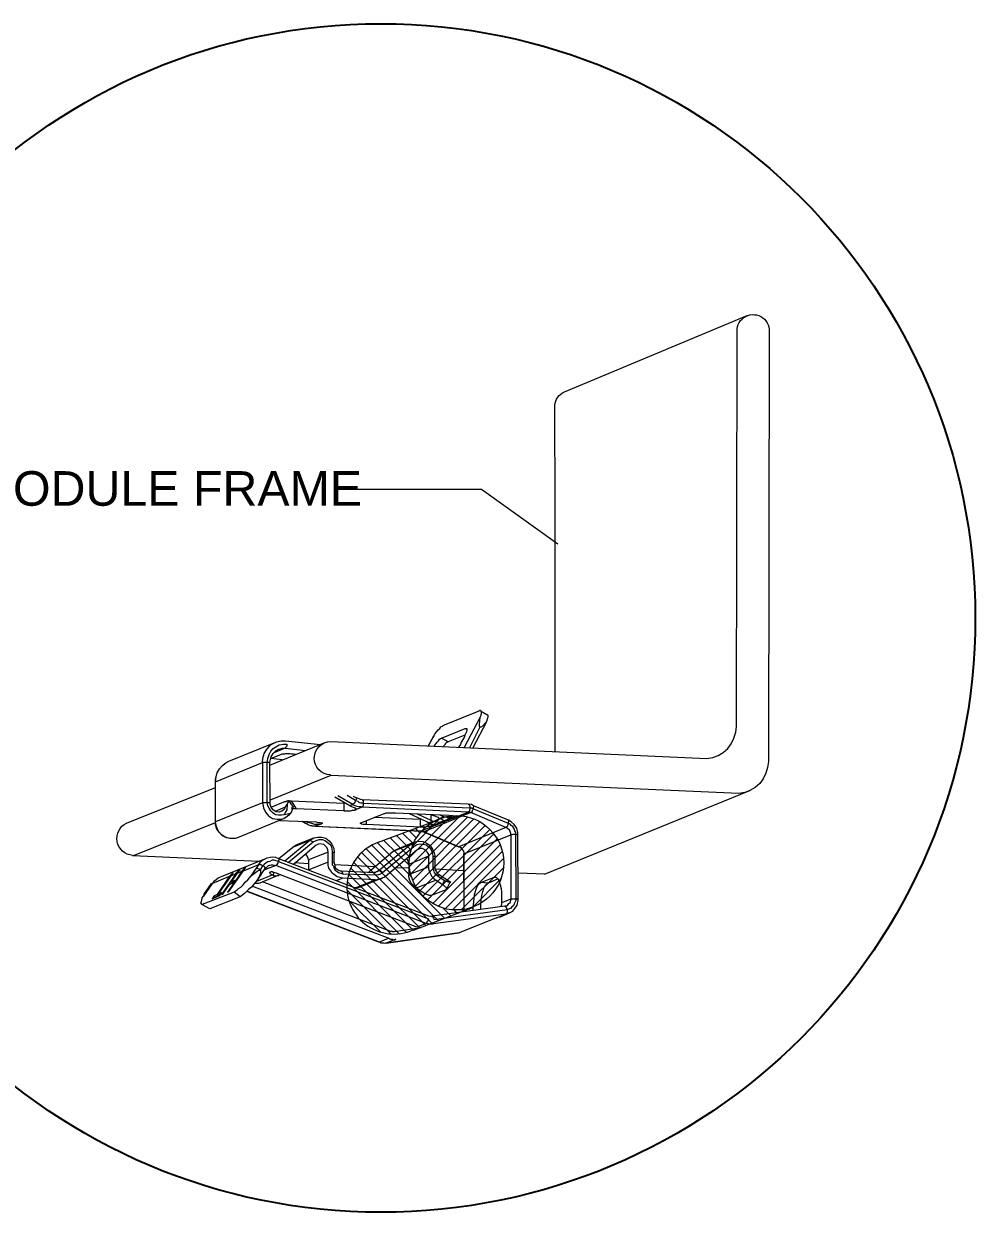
# Model space of a CAD drawing. Header units: feet. Extents: x -12372 to 90117, y -14865 to 4121.
# Drawn here: x 134.22 to 148.89, y 31.87 to 50.19 of the extents above; entities that cross this region are included whole.
import ezdxf

# ---------------------------------------------------------------- set-up
doc = ezdxf.new("R2010")
doc.units = ezdxf.units.FT
doc.header["$MEASUREMENT"] = 0
for name, color, linetype in [('PDF_0', 7, 'Continuous'), ('PDF_Ediciones', 1, 'Continuous'), ('PDF_PDF_Geometría', 7, 'Continuous'), ('PDF_PV wires', 7, 'Continuous'), ('PDF_Text', 7, 'Continuous')]:
    doc.layers.add(name, color=color, linetype=linetype)
doc.styles.add('NEI-A', font='arial.ttf')

msp = doc.modelspace()

# ---------------------------------------------------------------- linework, layer by layer
at = {"layer": 'PDF_0', "color": 1, "lineweight": 0}
for points in [[(140.257, 37.787), (140.332, 37.711)], [(140.355, 37.821), (140.396, 37.781)], [(140.448, 37.862), (140.465, 37.845)], [(140.547, 37.897), (140.552, 37.891)], [(139.77, 37.601), (140.17, 37.207)], [(139.868, 37.642), (140.17, 37.34)], [(139.967, 37.676), (140.193, 37.45)], [(140.06, 37.711), (140.228, 37.549)], [(140.158, 37.752), (140.274, 37.636)], [(139.428, 37.415), (140.512, 36.325)], [(139.497, 37.473), (140.61, 36.366)], [(139.584, 37.526), (140.709, 36.401)], [(139.671, 37.566), (140.193, 37.044)], [(139.306, 37.265), (140.32, 36.256)], [(139.364, 37.346), (140.419, 36.291)], [(139.225, 37.079), (140.123, 36.181)], [(139.259, 37.178), (140.222, 36.215)], [(139.207, 36.969), (140.013, 36.157)], [(139.201, 36.836), (139.886, 36.157)], [(139.23, 36.673), (139.723, 36.186)], [(140.692, 36.552), (140.807, 36.436)], [(140.854, 36.523), (140.9, 36.47)], [(140.981, 36.528), (140.999, 36.511)], [(141.092, 36.546), (141.097, 36.546)]]:
    msp.add_lwpolyline(points, dxfattribs=at)
at = {"layer": 'PDF_0', "lineweight": 25}
msp.add_circle((139.726, 41.031), 9.164, dxfattribs=at)
at = {"layer": 'PDF_Ediciones', "lineweight": 0}
msp.add_circle((140.892, 37.256), 0.728, dxfattribs=at)
msp.add_arc((139.929, 36.885), 0.728, 109.3854, 294.0765, dxfattribs=at)
at = {"layer": 'PDF_PDF_Geometría', "lineweight": 0}
for points in [[(138.947, 38.61, -0.968573), (138.952, 39.126), (144.75, 38.865), (144.843, 38.877), (144.924, 38.911), (145.005, 38.958), (145.075, 39.016), (145.127, 39.091), (145.168, 39.178), (145.197, 39.271), (145.208, 39.358), (145.22, 45.422, -1.103596), (145.713, 45.451), (145.701, 38.819), (145.689, 38.726), (145.66, 38.639), (145.62, 38.552), (145.568, 38.477), (145.498, 38.419), (145.417, 38.372)], [(142.414, 38.969), (142.414, 42.726), (142.408, 44.307, -0.292569), (142.558, 44.518), (145.376, 45.695)], [(135.9, 37.37, -0.768254), (135.804, 37.868), (137.178, 38.419)]]:
    msp.add_lwpolyline(points, format="xyb", dxfattribs=at)
for points in [[(140.541, 39.213), (140.529, 39.19), (140.454, 39.056), (140.541, 39.213), (140.564, 39.248), (140.61, 39.306), (140.634, 39.329), (140.651, 39.352), (140.674, 39.364), (140.686, 39.375), (140.709, 39.381), (141.242, 39.601), (141.248, 39.607), (141.26, 39.607), (141.266, 39.601), (141.271, 39.59), (141.271, 39.555), (141.266, 39.538), (141.26, 39.509)], [(141.26, 39.601), (141.358, 39.543), (141.364, 39.543), (141.376, 39.532), (141.376, 39.497), (141.364, 39.474), (141.358, 39.451), (141.347, 39.422), (141.289, 39.358), (141.266, 39.346), (141.254, 39.346), (141.254, 39.352), (141.248, 39.358), (141.248, 39.369), (141.254, 39.462), (141.26, 39.509), (141.01, 39.033)], [(141.352, 39.427), (141.144, 39.027)], [(140.547, 39.056), (140.593, 39.114), (140.616, 39.137), (140.628, 39.161), (140.645, 39.172), (140.663, 39.178), (141.028, 39.329), (141.051, 39.329), (141.051, 39.306), (141.045, 39.277), (141.034, 39.253), (141.022, 39.224), (141.01, 39.19), (140.964, 39.114), (140.952, 39.08), (140.929, 39.045), (140.918, 39.033)], [(141.022, 39.224), (140.761, 39.12), (140.663, 39.178)], [(141.028, 39.329), (141.051, 39.317)], [(141.254, 39.346), (141.092, 39.027)], [(137.178, 38.5), (137.178, 38.506), (137.184, 38.581), (137.201, 38.645), (137.236, 38.703), (137.282, 38.755), (137.317, 38.784), (137.334, 38.795), (137.381, 38.824), (138.106, 39.114)], [(138.019, 38.175), (138.013, 38.181), (137.972, 38.181), (137.972, 38.801), (137.903, 38.801), (137.908, 38.871), (137.926, 38.94), (137.961, 38.998), (138.007, 39.056), (138.036, 39.08), (138.117, 39.12), (138.187, 39.137), (138.256, 39.137), (138.796, 39.08)], [(138.013, 38.795), (138.013, 38.801), (137.972, 38.801), (137.984, 38.865), (138.001, 38.923), (138.03, 38.975), (138.065, 39.016), (138.106, 39.045), (138.158, 39.074), (138.222, 39.085), (138.274, 39.085), (138.274, 39.056), (138.262, 39.039), (138.262, 39.033), (138.251, 39.022), (138.564, 38.987)], [(138.013, 38.761), (138.854, 39.108)], [(140.686, 39.045), (140.692, 39.056), (140.715, 39.08), (140.726, 39.103), (140.744, 39.114), (140.761, 39.12)], [(138.1, 38.053), (138.256, 38.117), (138.233, 38.076), (138.198, 38.053), (138.193, 38.053), (138.158, 38.036), (138.111, 38.042), (138.071, 38.065), (138.042, 38.105), (138.019, 38.152), (138.019, 38.175), (138.013, 38.795), (138.019, 38.83), (138.036, 38.888), (138.065, 38.94), (138.111, 38.987), (138.152, 39.01), (138.158, 39.01), (138.204, 39.022), (138.251, 39.022), (138.065, 38.946)], [(138.204, 38.842), (138.03, 38.865), (138.193, 38.929), (138.204, 38.935), (138.245, 38.935), (138.262, 38.94), (138.32, 38.94), (138.349, 38.935), (138.378, 38.935), (138.419, 38.929)], [(138.349, 38.042), (138.309, 37.989), (138.262, 37.955), (138.233, 37.937), (137.514, 37.642), (137.474, 37.63), (137.398, 37.63), (137.334, 37.647), (137.271, 37.688), (137.224, 37.74), (137.19, 37.816), (137.178, 37.885), (137.178, 38.506), (137.903, 38.801), (137.903, 38.181), (137.914, 38.105), (137.949, 38.036), (137.995, 37.978), (138.053, 37.937), (138.129, 37.926), (138.198, 37.926), (138.233, 37.937)], [(137.508, 37.642), (137.479, 37.63), (137.416, 37.63), (137.346, 37.642), (137.282, 37.671), (137.236, 37.723), (137.195, 37.775), (137.178, 37.839), (137.178, 38.546), (137.195, 38.627), (137.23, 38.697), (137.282, 38.755), (137.317, 38.778)], [(142.251, 37.079), (145.417, 38.372), (145.336, 38.337), (145.243, 38.326), (138.952, 38.604), (138.019, 38.221)], [(138.367, 38.111), (138.367, 38.1), (138.355, 38.071), (138.355, 38.059), (138.343, 38.03), (138.326, 38.018), (138.285, 38.007), (138.233, 37.995), (138.193, 37.989), (138.146, 37.989), (138.1, 37.995), (138.059, 38.024), (138.03, 38.059), (138.001, 38.1), (137.984, 38.134), (137.972, 38.181), (137.966, 38.187), (137.955, 38.187), (137.943, 38.181), (137.903, 38.181), (137.178, 37.885)], [(138.036, 38.111), (138.256, 38.204)], [(138.256, 38.117), (138.28, 38.152), (138.274, 38.071), (138.251, 38.03), (138.239, 38.013), (138.233, 38.007), (138.233, 37.995)], [(138.28, 38.21), (138.274, 38.204), (138.251, 38.198), (138.291, 38.21), (138.291, 38.216), (138.303, 38.216), (138.372, 38.111)], [(138.303, 38.216), (138.303, 38.204), (138.285, 38.169), (138.28, 38.152)], [(138.309, 38.21), (138.343, 38.21), (138.419, 38.088), (138.39, 38.088), (138.367, 38.1), (138.343, 38.1)], [(138.343, 38.21), (139.155, 38.175), (139.155, 38.059), (138.419, 38.088)], [(139.439, 38.227), (139.445, 38.227), (139.445, 38.221), (139.451, 38.216), (139.451, 38.187), (139.457, 38.175), (141.097, 38.105), (141.097, 38.082), (141.092, 38.071), (141.092, 38.053), (141.08, 38.042), (141.074, 38.042), (141.074, 38.036), (141.103, 38.036), (141.103, 38.03), (141.115, 38.03), (140.39, 37.734), (140.384, 37.734), (140.384, 37.74), (140.355, 37.74), (140.349, 37.746), (140.349, 37.74), (138.714, 37.816), (138.714, 37.821), (140.349, 37.746), (141.074, 38.036), (139.439, 38.111), (139.346, 38.076), (139.352, 38.076), (139.346, 38.088)], [(139.062, 38.291), (139.294, 38.158), (139.312, 38.175), (139.323, 38.181), (139.329, 38.198), (139.335, 38.204), (139.335, 38.216), (139.37, 38.204), (139.381, 38.198), (139.393, 38.187), (139.416, 38.181), (139.439, 38.181), (139.457, 38.175), (139.451, 38.169), (139.451, 38.134), (139.445, 38.123), (139.445, 38.117), (139.439, 38.117), (139.439, 38.111), (139.422, 38.117), (139.381, 38.117), (139.358, 38.123), (139.346, 38.129), (139.329, 38.134), (139.306, 38.146), (139.294, 38.158), (139.248, 38.134), (139.016, 38.268)], [(139.184, 38.175), (139.155, 38.175)], [(139.155, 38.059), (139.259, 38.059), (139.288, 38.065), (139.323, 38.065), (139.346, 38.076), (139.346, 38.088), (139.329, 38.1), (139.294, 38.111), (139.254, 38.129), (139.248, 38.134)], [(139.346, 38.256), (139.346, 38.233), (139.341, 38.221), (139.335, 38.216), (139.207, 38.291)], [(141.712, 36.482), (141.567, 36.418), (141.55, 36.418), (141.509, 36.407), (141.654, 36.465), (141.695, 36.482), (141.729, 36.494), (141.758, 36.511), (141.793, 36.552), (141.828, 36.604), (141.845, 36.673), (141.845, 36.697), (141.84, 37.688), (141.84, 37.723), (141.822, 37.787), (141.782, 37.845), (141.735, 37.885), (141.695, 37.914), (141.155, 38.134), (141.121, 38.152), (141.074, 38.158), (139.439, 38.227), (139.416, 38.233), (139.358, 38.25), (139.346, 38.256), (139.306, 38.279)], [(141.074, 38.158), (141.08, 38.158), (141.08, 38.152), (141.092, 38.146), (141.092, 38.134), (141.097, 38.129), (141.097, 38.105), (141.121, 38.105), (141.126, 38.1), (141.144, 38.1), (141.155, 38.088), (141.155, 38.111), (141.161, 38.123), (141.161, 38.134), (141.155, 38.134)], [(139.335, 38.071), (139.335, 38.088)], [(139.63, 37.96), (140.332, 37.926), (140.332, 37.804)], [(140.286, 38.013), (140.494, 37.914), (140.506, 37.908), (140.518, 37.897), (140.529, 37.897), (140.471, 37.874), (140.454, 37.879), (140.448, 37.879), (140.436, 37.885), (140.158, 38.018)], [(140.494, 38.007), (140.494, 37.914)], [(140.634, 37.995), (140.668, 37.978), (140.674, 37.978), (140.697, 37.966), (140.634, 37.937), (140.622, 37.943), (140.616, 37.955), (140.599, 37.96), (140.5, 37.995)], [(140.668, 37.989), (140.668, 37.978)], [(140.842, 37.978), (140.842, 37.96), (140.819, 37.955), (140.744, 37.955), (140.697, 37.966)], [(140.86, 37.978), (140.86, 37.966)], [(137.845, 37.276), (135.902, 37.363), (137.178, 37.879)], [(138.164, 37.908), (138.726, 37.885), (138.755, 37.879), (138.796, 37.879), (138.813, 37.874), (138.819, 37.874), (138.825, 37.868), (138.807, 37.85), (138.714, 37.821), (138.674, 37.821), (138.662, 37.827), (138.639, 37.827), (138.604, 37.839), (138.569, 37.862), (138.517, 37.891)], [(138.807, 37.874), (138.807, 37.85), (138.784, 37.845), (138.709, 37.845), (138.662, 37.862), (138.627, 37.874), (138.622, 37.874), (138.622, 37.879), (138.616, 37.879), (138.569, 37.862), (138.564, 37.862), (138.511, 37.891)], [(138.616, 37.879), (138.593, 37.891)], [(138.627, 37.885), (138.627, 37.874)], [(138.819, 37.874), (138.819, 37.862)], [(139.503, 37.845), (139.503, 37.908)], [(140.349, 37.926), (140.332, 37.926)], [(141.845, 36.697), (141.834, 36.697), (141.828, 36.702), (141.811, 36.702), (141.805, 37.694), (141.758, 37.694), (141.747, 37.688), (141.729, 37.688), (141.729, 37.705), (141.718, 37.74), (141.712, 37.752), (141.671, 37.792), (141.654, 37.798), (140.929, 37.502), (140.39, 37.734), (140.384, 37.734), (140.923, 37.502), (140.947, 37.497), (140.976, 37.468), (140.999, 37.433), (141.005, 37.392), (141.005, 36.499)], [(140.523, 37.839), (140.523, 37.827), (140.529, 37.827), (140.535, 37.833), (140.523, 37.845), (140.5, 37.85), (140.471, 37.874)], [(140.506, 37.821), (140.506, 37.845)], [(140.68, 37.92), (140.68, 37.891), (140.622, 37.879), (140.576, 37.885), (140.529, 37.897)], [(140.634, 37.937), (140.668, 37.926), (140.686, 37.914), (140.697, 37.908), (140.692, 37.897), (140.692, 37.914)], [(141.84, 37.688), (141.822, 37.688), (141.816, 37.694), (141.805, 37.694), (141.805, 37.723), (141.793, 37.746), (141.787, 37.775), (141.776, 37.792), (141.758, 37.816), (141.735, 37.833), (141.718, 37.85), (141.689, 37.868), (141.695, 37.874), (141.695, 37.885), (141.7, 37.891), (141.7, 37.908), (141.695, 37.908), (141.695, 37.914)], [(137.804, 37.172), (137.822, 37.172), (137.827, 37.166), (137.845, 37.16), (137.85, 37.16), (137.856, 37.155), (137.868, 37.149), (137.908, 37.207), (137.903, 37.213), (137.879, 37.224), (137.868, 37.224), (137.862, 37.23), (137.845, 37.23), (137.868, 37.265), (137.903, 37.294), (137.943, 37.317), (137.972, 37.334), (138.019, 37.34), (138.059, 37.346), (138.1, 37.34), (138.146, 37.323), (138.152, 37.323), (138.367, 37.497), (138.419, 37.531), (138.691, 37.642), (138.755, 37.653), (138.813, 37.653), (138.877, 37.636), (138.929, 37.595), (138.97, 37.543), (138.998, 37.479), (139.004, 37.41), (138.975, 37.421)], [(138.245, 37.288), (138.633, 37.607), (138.68, 37.578)], [(138.303, 37.265), (138.68, 37.578), (138.726, 37.601), (138.772, 37.613), (138.825, 37.613), (138.871, 37.595), (138.917, 37.56), (138.952, 37.526), (138.97, 37.479), (138.975, 37.421), (138.975, 37.224), (138.993, 37.201), (139.004, 37.166), (139.022, 37.143), (139.051, 37.12), (139.074, 37.108), (139.103, 37.097), (139.138, 37.085), (139.636, 37.068), (139.665, 37.068), (139.683, 37.073), (139.694, 37.073), (139.712, 37.079), (139.723, 37.085), (139.735, 37.097), (139.752, 37.108), (140.233, 37.508), (140.28, 37.537), (140.326, 37.549), (140.378, 37.543), (140.425, 37.531), (140.471, 37.497), (140.5, 37.456), (140.523, 37.404), (140.529, 37.352), (140.529, 37.172), (140.541, 37.126), (140.547, 37.108), (140.564, 37.085), (140.576, 37.073), (140.61, 37.05), (140.709, 36.981)], [(138.367, 37.497), (138.633, 37.607), (138.691, 37.642)], [(139.538, 37.114), (139.915, 37.433), (139.967, 37.462), (140.245, 37.578), (140.303, 37.589), (140.373, 37.584), (140.431, 37.56), (140.483, 37.526), (140.523, 37.468), (140.547, 37.41), (140.564, 37.346), (140.529, 37.352)], [(139.915, 37.433), (140.193, 37.543), (140.245, 37.578)], [(140.349, 37.74), (140.373, 37.74), (140.384, 37.734)], [(140.923, 37.502), (140.929, 37.502), (140.964, 37.491), (140.976, 37.479), (140.981, 37.462), (140.993, 37.444), (140.999, 37.433), (141.005, 37.41), (141.005, 37.392), (141.729, 37.688), (141.729, 36.697), (141.741, 36.697), (141.747, 36.702), (141.811, 36.702), (141.805, 36.673), (141.793, 36.644), (141.782, 36.621), (141.77, 36.592), (141.747, 36.575), (141.724, 36.552), (141.695, 36.54), (141.671, 36.534), (141.666, 36.546), (141.666, 36.557), (141.654, 36.569), (141.654, 36.575), (141.642, 36.586), (141.637, 36.586), (140.518, 36.43)], [(139.636, 36.992), (139.138, 37.021), (139.091, 37.027), (139.051, 37.039), (139.01, 37.068), (138.975, 37.097), (138.952, 37.131), (138.923, 37.172), (138.912, 37.218), (138.912, 37.421), (138.906, 37.456), (138.894, 37.491), (138.848, 37.537), (138.778, 37.549), (138.755, 37.537), (138.726, 37.526), (138.378, 37.23)], [(138.912, 37.421), (138.61, 37.3), (138.604, 37.334), (138.569, 37.392)], [(139.004, 37.253), (139.004, 37.41)], [(139.729, 37.015), (139.428, 36.888), (139.416, 36.882), (139.393, 36.876), (139.375, 36.876), (139.352, 36.87), (139.329, 36.87), (139.636, 36.992), (139.659, 36.992), (139.677, 37.004), (139.694, 37.004), (139.717, 37.01), (139.735, 37.015), (139.758, 37.027), (139.775, 37.033), (139.799, 37.05), (140.28, 37.456), (140.303, 37.468), (140.338, 37.479), (140.361, 37.479), (140.396, 37.462), (140.425, 37.444), (140.442, 37.415), (140.454, 37.392), (140.46, 37.358), (140.46, 37.166), (140.471, 37.131), (140.483, 37.108), (140.494, 37.073), (140.506, 37.05), (140.529, 37.027), (140.547, 37.004), (140.576, 36.986), (140.674, 36.923), (140.709, 36.981), (140.761, 36.963), (140.778, 36.963), (140.79, 36.969)], [(140.233, 37.508), (140.193, 37.543), (139.706, 37.143), (139.636, 37.108)], [(141.01, 36.499), (141.005, 37.392)], [(137.955, 37.323), (137.236, 37.027), (137.219, 37.021), (137.184, 36.992), (137.149, 36.969), (137.126, 36.934), (136.992, 36.743), (137.004, 36.76)], [(137.392, 37.05), (137.201, 36.766), (137.149, 36.743), (137.126, 36.702), (137.242, 36.749), (137.271, 36.795), (137.224, 36.778), (137.421, 37.062), (137.491, 37.085), (137.271, 36.766), (137.288, 36.772), (137.392, 36.923), (137.468, 36.957), (137.363, 36.801), (137.381, 36.812), (137.607, 37.131), (137.845, 37.23), (137.804, 37.172), (137.711, 37.039)], [(137.822, 36.986), (137.943, 37.166), (137.955, 37.178), (137.995, 37.213), (138.001, 37.213), (138.013, 37.218), (138.036, 37.224), (138.059, 37.224), (138.088, 37.218), (138.106, 37.213), (137.92, 37.143)], [(138.152, 37.323), (138.152, 37.3), (138.146, 37.288), (138.146, 37.276), (138.111, 37.288), (138.082, 37.294), (138.048, 37.294), (138.013, 37.276), (137.984, 37.271), (137.955, 37.253), (137.926, 37.23), (137.908, 37.207), (137.92, 37.201), (137.937, 37.184), (137.937, 37.178), (137.943, 37.172), (137.943, 37.166)], [(138.146, 37.323), (140.46, 36.436), (140.494, 36.43), (140.518, 36.43), (140.523, 36.43), (140.529, 36.418), (140.529, 36.412), (140.535, 36.407), (140.535, 36.401), (140.541, 36.389), (140.541, 36.383), (141.671, 36.534), (141.671, 36.494), (141.666, 36.482), (141.666, 36.476), (141.654, 36.465), (140.535, 36.314), (140.523, 36.308), (140.477, 36.308), (140.46, 36.314), (140.448, 36.314), (140.436, 36.32), (140.425, 36.32), (140.28, 36.262), (138.135, 37.085), (138.117, 37.097), (138.082, 37.108), (138.065, 37.108), (138.048, 37.114), (138.03, 37.114), (138.019, 37.108), (138.007, 37.108), (138.007, 37.102), (138.013, 37.102), (138.013, 37.097), (138.019, 37.085), (138.036, 37.079), (138.059, 37.068), (138.065, 37.062), (138.088, 37.062), (138.106, 37.056), (138.129, 37.062), (138.14, 37.062), (138.158, 37.068), (138.181, 37.073)], [(138.61, 37.242), (138.396, 37.253)], [(138.61, 37.3), (138.61, 37.149)], [(138.912, 37.265), (138.616, 37.149)], [(138.975, 37.259), (139.004, 37.253), (139.022, 37.184), (139.039, 37.166), (139.074, 37.143), (139.097, 37.131), (139.12, 37.131), (139.138, 37.085)], [(139.636, 37.195), (139.01, 37.224)], [(140.46, 37.358), (140.158, 37.23), (140.152, 37.265), (140.141, 37.294), (140.118, 37.317)], [(140.158, 37.23), (140.158, 37.073)], [(140.564, 37.184), (140.564, 37.346)], [(136.998, 36.766), (137.114, 36.934), (137.126, 36.934), (137.392, 37.05), (137.398, 37.056), (137.41, 37.062), (137.41, 37.068), (137.421, 37.079), (137.427, 37.079), (137.427, 37.085), (137.433, 37.097), (137.439, 37.085), (137.433, 37.079), (137.433, 37.073), (137.427, 37.068), (137.421, 37.068), (137.421, 37.062)], [(137.497, 36.975), (137.439, 36.957), (137.421, 36.969), (137.514, 37.097)], [(137.439, 37.085), (137.445, 37.097), (137.45, 37.097), (137.45, 37.102), (137.433, 37.097)], [(137.491, 37.085), (137.491, 37.097), (137.497, 37.102), (137.508, 37.108), (137.508, 37.114), (137.514, 37.114), (137.52, 37.12), (137.52, 37.126), (137.526, 37.131), (137.555, 37.143), (137.543, 37.131), (137.537, 37.131), (137.532, 37.126), (137.532, 37.12), (137.514, 37.102), (137.514, 37.097), (137.584, 37.126), (137.59, 37.131), (137.59, 37.143), (137.601, 37.149), (137.607, 37.149), (137.607, 37.155), (137.624, 37.172), (137.642, 37.178), (137.619, 37.155), (137.619, 37.149), (137.613, 37.143), (137.607, 37.131)], [(137.584, 37.126), (137.497, 36.992)], [(137.526, 37.131), (137.532, 37.126)], [(137.624, 37.172), (137.63, 37.166)], [(138.164, 37.068), (137.862, 36.94), (137.856, 36.94), (137.839, 36.934), (137.775, 36.934)], [(138.059, 37.068), (137.81, 36.969)], [(138.065, 37.062), (138.082, 37.108)], [(139.12, 37.131), (139.619, 37.108), (139.636, 37.068)], [(139.752, 37.108), (139.706, 37.143), (139.694, 37.131), (139.683, 37.126), (139.677, 37.12), (139.665, 37.114), (139.659, 37.114), (139.642, 37.108), (139.619, 37.108)], [(140.158, 37.172), (139.955, 37.178)], [(140.576, 36.986), (140.268, 36.865), (140.245, 36.882), (140.228, 36.905), (140.204, 36.928), (140.187, 36.957), (140.17, 36.981), (140.158, 37.039), (140.158, 37.073), (140.46, 37.195)], [(141.005, 37.131), (140.564, 37.155), (140.564, 37.184), (140.529, 37.195)], [(140.564, 37.155), (140.57, 37.143), (140.576, 37.126), (140.581, 37.114), (140.593, 37.102), (140.599, 37.085), (140.616, 37.079), (140.79, 36.969), (140.79, 36.957), (140.79, 36.952), (140.738, 36.847), (140.738, 36.865), (140.732, 36.876), (140.72, 36.882), (140.692, 36.911), (140.674, 36.923)], [(140.616, 37.079), (140.61, 37.05)], [(141.15, 36.523), (141.15, 36.552), (141.167, 36.76), (141.184, 36.818), (141.202, 36.865), (141.219, 36.905), (141.242, 36.934), (141.266, 36.952), (141.474, 37.033), (141.492, 37.033), (141.509, 37.027), (141.532, 37.004), (141.55, 36.963), (141.567, 36.917), (141.579, 36.859), (141.584, 36.795), (141.584, 36.639)], [(141.474, 37.033), (141.503, 37.033)], [(142.257, 37.079), (141.845, 37.097)], [(137.433, 36.963), (137.41, 36.928)], [(137.421, 36.969), (137.497, 36.992), (137.508, 36.986)], [(137.468, 36.957), (137.479, 36.952)], [(137.746, 36.894), (139.851, 36.094), (139.862, 36.082), (139.874, 36.076), (139.903, 36.076), (139.915, 36.07), (139.944, 36.07), (139.955, 36.076), (139.81, 36.018), (140.929, 36.175), (140.935, 36.175), (139.81, 36.018), (139.799, 36.018), (139.781, 36.012), (139.77, 36.018), (139.729, 36.018), (139.706, 36.03), (139.694, 36.03), (137.659, 36.812)], [(140.349, 36.25), (139.932, 36.192), (139.909, 36.192), (139.903, 36.198), (139.88, 36.198), (137.903, 36.963)], [(139.138, 37.021), (139.045, 36.981)], [(139.323, 36.876), (139.329, 36.87)], [(140.738, 36.847), (140.732, 36.841), (140.5, 36.749), (140.471, 36.749), (140.448, 36.76), (140.431, 36.766), (140.407, 36.778), (140.39, 36.789), (140.373, 36.795), (140.268, 36.865)], [(141.532, 37.01), (141.381, 36.94), (141.266, 36.952)], [(141.266, 36.546), (141.266, 36.61), (141.271, 36.685), (141.283, 36.749), (141.3, 36.812), (141.312, 36.865), (141.335, 36.905), (141.352, 36.928), (141.381, 36.94)], [(137.462, 36.801), (136.998, 36.621), (136.981, 36.61), (136.963, 36.61), (136.958, 36.621), (136.952, 36.639), (136.958, 36.656), (136.963, 36.679), (136.969, 36.714), (136.992, 36.743)], [(137.555, 36.731), (137.091, 36.546), (136.963, 36.61)], [(137.149, 36.743), (137.172, 36.731)], [(137.161, 36.72), (137.172, 36.731), (137.224, 36.749), (137.23, 36.772)], [(137.201, 36.766), (137.224, 36.749)], [(137.248, 36.766), (137.242, 36.766), (137.224, 36.778)], [(139.851, 36.094), (139.706, 36.03), (137.659, 36.818)], [(141.637, 36.586), (141.654, 36.592), (141.666, 36.592), (141.677, 36.598), (141.689, 36.61), (141.7, 36.627), (141.718, 36.639), (141.724, 36.656), (141.729, 36.679), (141.729, 36.697), (141.584, 36.639), (141.584, 36.621), (141.579, 36.598), (141.573, 36.581)], [(141.509, 36.407), (140.935, 36.175)]]:
    msp.add_lwpolyline(points, dxfattribs=at)
for points in [[(138.245, 38.198), (138.251, 38.198)], [(139.764, 38.013), (139.775, 38.018), (139.787, 38.018), (139.81, 38.024), (139.949, 38.024), (140.773, 37.989), (140.802, 37.984), (140.836, 37.984), (140.854, 37.978), (140.865, 37.978), (140.865, 37.966), (140.86, 37.966), (140.842, 37.96), (140.692, 37.897), (140.68, 37.891), (140.523, 37.827), (140.506, 37.821), (140.494, 37.821), (140.483, 37.816), (140.436, 37.816), (140.407, 37.804), (140.332, 37.804), (139.503, 37.845), (139.451, 37.845), (139.433, 37.85), (139.422, 37.85), (139.416, 37.862), (139.404, 37.868), (139.416, 37.874)], [(141.689, 37.868), (141.689, 37.85), (141.683, 37.839), (141.677, 37.833), (141.677, 37.821), (141.671, 37.816), (141.666, 37.804), (141.654, 37.804), (141.654, 37.798), (141.115, 38.03), (141.138, 38.053), (141.138, 38.065), (141.144, 38.071), (141.15, 38.082), (141.155, 38.088)], [(138.106, 37.213), (138.111, 37.218), (138.117, 37.218), (138.117, 37.224), (138.129, 37.23), (138.135, 37.247), (138.14, 37.253), (138.14, 37.265), (138.146, 37.276), (140.46, 36.389), (140.454, 36.378), (140.454, 36.366), (140.448, 36.354), (140.436, 36.343), (140.436, 36.337), (140.431, 36.331), (140.425, 36.32)], [(137.804, 36.969), (137.769, 36.928), (137.729, 36.882), (137.688, 36.847), (137.624, 36.784), (137.601, 36.766), (137.572, 36.743), (137.555, 36.731), (137.462, 36.801), (137.479, 36.818), (137.508, 36.836), (137.532, 36.859), (137.566, 36.882), (137.601, 36.917), (137.636, 36.957), (137.677, 36.992), (137.729, 37.062), (137.816, 37.126), (137.85, 37.143), (137.868, 37.143), (137.868, 37.097), (137.85, 37.039)], [(140.802, 36.957), (140.79, 36.957)]]:
    msp.add_lwpolyline(points, close=True, dxfattribs=at)
at = {"layer": 'PDF_PV wires', "lineweight": 0}
msp.add_lwpolyline([(139.213, 43.016), (141.277, 43.016), (142.454, 42.176)], dxfattribs=at)
at = {"layer": 'PDF_PV wires', "color": 1, "lineweight": 0}
for points in [[(140.807, 37.978), (140.17, 37.34)], [(140.947, 37.978), (140.17, 37.201)], [(141.063, 37.96), (140.187, 37.085)], [(139.688, 37.572), (140.57, 37.903)], [(140.628, 37.932), (140.216, 37.514)], [(141.161, 37.932), (140.216, 36.981)], [(141.254, 37.885), (140.262, 36.894)], [(141.335, 37.833), (140.315, 36.812)], [(141.405, 37.769), (140.373, 36.743)], [(141.468, 37.7), (140.442, 36.679)], [(141.521, 37.624), (140.523, 36.621)], [(141.567, 37.531), (140.61, 36.581)], [(141.602, 37.433), (140.715, 36.546)], [(141.619, 37.323), (140.825, 36.523)], [(141.625, 37.189), (140.958, 36.523)], [(141.584, 37.021), (141.126, 36.557)], [(140.228, 36.215), (141.155, 36.569)]]:
    msp.add_lwpolyline(points, dxfattribs=at)

# ---------------------------------------------------------------- texts
at = {"layer": 'PDF_Text', "insert": (132.232, 42.754), "char_height": 0.53346, "attachment_point": 7, "style": 'NEI-A'}
msp.add_mtext('PV MODULE FRAME', dxfattribs=at)

doc.saveas('drawing.dxf')
